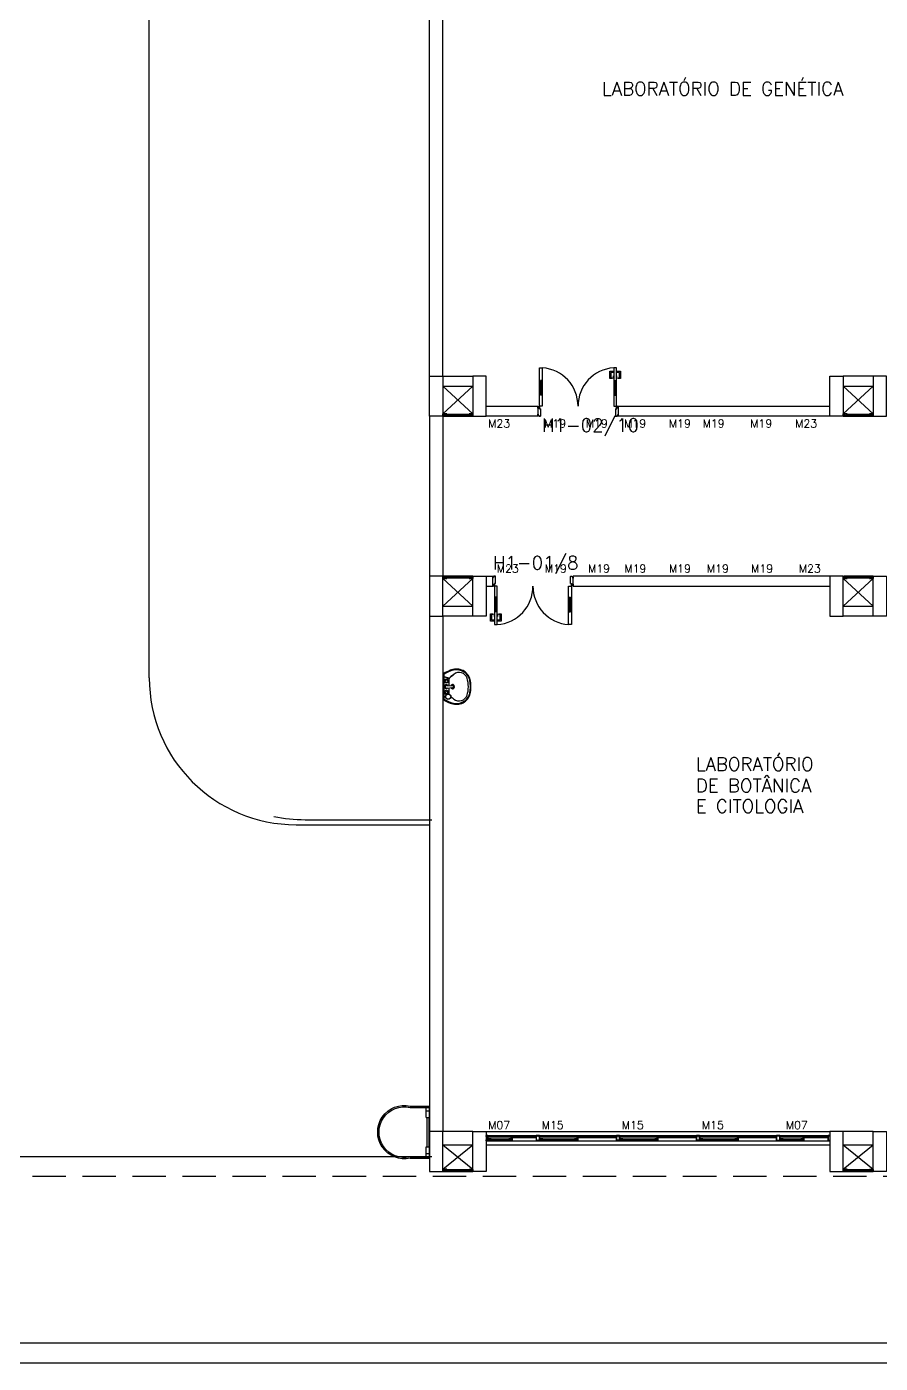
# Model space of a CAD drawing. Header units: millimetres. Extents: x 1887 to 2405, y 1100 to 1335.
# Drawn here: x 2205.12 to 2217.91, y 1218.52 to 1238.56 of the extents above; entities that cross this region are included whole.
import ezdxf

# ---------------------------------------------------------------- set-up
doc = ezdxf.new("R2010")
doc.units = ezdxf.units.MM
doc.linetypes.add('HIDDEN', pattern=[0.375, 0.25, -0.125])
for name, color, linetype in [('AR-ALV', 2, 'Continuous'), ('AR-CALÇADA', 1, 'Continuous'), ('AR-ESQ', 1, 'Continuous'), ('AR-ESTC', 3, 'Continuous'), ('ar-podotactil', 1, 'Continuous'), ('AR-PORTA', 1, 'Continuous'), ('AR-PROJ', 1, 'HIDDEN'), ('AR-SHAFT', 1, 'Continuous'), ('AR-TXTESQ1-CONG', 1, 'Continuous'), ('AR-WC', 7, 'Continuous'), ('DT-ESQ-BAGUETE-C', 2, 'Continuous'), ('DT-ESQ-BAGUETE-V', 1, 'Continuous'), ('DT-ESQ-CHAPA DOBRADA-V', 1, 'Continuous'), ('DT-ESQ-PERFIL CADEIRA-C', 2, 'Continuous'), ('DT-ESQ-PERFIL CADEIRA-V', 1, 'Continuous'), ('DT-ESQ-PERFIL U SIMPLES-C', 2, 'Continuous'), ('DT-ESQ-PERFIL U-C', 2, 'Continuous'), ('DT-ESQ-PERFIL U-V', 1, 'Continuous'), ('DT-ESQ-VENEZIANA-C', 2, 'Continuous'), ('DT-ESQ-VENEZIANA-V', 2, 'Continuous'), ('DT-ESQ-VIDRO-C', 2, 'Continuous'), ('ENDEREÇO', 2, 'Continuous'), ('EQUIPAMENTO', 2, 'Continuous'), ('fred', 1, 'Continuous'), ('maçaneta', 1, 'Continuous'), ('mov', 1, 'Continuous'), ('PM-PERFIL U-C', 2, 'Continuous'), ('PM-VIDRO', 1, 'Continuous'), ('pm1', 2, 'Continuous'), ('pm2', 2, 'Continuous'), ('TEXTO', 2, 'Continuous'), ('WC1', 1, 'Continuous'), ('WC2', 1, 'Continuous'), ('WC3', 1, 'Continuous')]:
    doc.layers.add(name, color=color, linetype=linetype)
doc.styles.add('S12', font='simplex.shx', dxfattribs={"width": 1.1, "height": 0.12})
doc.styles.add('UNB-100', font='simplex.shx', dxfattribs={"height": 0.2})
doc.styles.add('UNB1-100', font='simplex.shx', dxfattribs={"height": 0.2})

# ---------------------------------------------------------------- blocks, each defined once
blk = doc.blocks.new('LVTR-01P')
at = {"layer": 'WC1'}
for centre, radius, start, end in [((0.242, -0.286), 0.518, 146.4501, 164.8885), ((-0.242, -0.286), 0.518, 15.1115, 33.5499), ((-0.054, -0.206), 0.21, 164.8885, 261.8746), ((0.054, -0.206), 0.21, 278.1254, 15.1115), ((0, 0.175), 0.595, 261.8746, 270), ((0, 0.175), 0.595, 270, 278.1254)]:
    blk.add_arc(centre, radius, start, end, dxfattribs=at)
at = {"layer": 'WC2'}
for p, q in [((0.189, 0), (-0.189, 0)), ((-0.187, -0.02), (0.187, -0.02)), ((-0.112, -0.092), (-0.017, -0.092)), ((-0.02, -0.056), (-0.012, -0.151)), ((0.02, -0.056), (0.012, -0.151)), ((0.016, -0.092), (0.116, -0.092))]:
    blk.add_line(p, q, dxfattribs=at)
for centre, radius in [((-0.15, -0.08), 0.04), ((-0.084, -0.053), 0.02), ((0.084, -0.053), 0.02)]:
    blk.add_circle(centre, radius, dxfattribs=at)
for centre, radius, start, end in [((-0.091, -0.245), 0.123, 139.4403, 252.413), ((4.92, -4.534), 6.719, 138.9341, 139.4403), ((0, -0.053), 0.02, 350.3752, 189.6248), ((0, -0.15), 0.0118, 184.8124, 355.1876), ((0.116, -0.105), 0.0126, 41.3277, 90), ((-4.92, -4.534), 6.719, 40.5597, 41.3277), ((0.091, -0.245), 0.123, 287.587, 40.5597), ((0, 0.042), 0.424, 252.413, 270), ((0, 0.042), 0.424, 270, 287.587)]:
    blk.add_arc(centre, radius, start, end, dxfattribs=at)
at = {"layer": 'WC3'}
for p, q in [((-0.152, -0.02), (-0.152, -0.04)), ((-0.148, -0.02), (-0.148, -0.04)), ((-0.148, -0.028), (-0.141, -0.041)), ((-0.148, -0.033), (-0.146, -0.04)), ((0.152, -0.02), (0.116, -0.092)), ((0.153, -0.02), (0.126, -0.097))]:
    blk.add_line(p, q, dxfattribs=at)
for centre, radius in [((-0.15, -0.08), 0.037), ((-0.084, -0.053), 0.03), ((0.084, -0.053), 0.03)]:
    blk.add_circle(centre, radius, dxfattribs=at)
for centre, radius, start, end in [((-0.053, -0.208), 0.2, 165.2817, 262.1149), ((0.242, -0.286), 0.505, 148.2072, 165.2817), ((5.281, -4.072), 6.719, 143.9696, 144.4403), ((0, -0.145), 0.0315, 117.9488, 62.7672), ((0, -0.053), 0.03, 308.8043, 231.1957), ((0, -0.145), 0.021, 130.9255, 50.2909), ((0.053, -0.208), 0.2, 277.8851, 14.7183), ((0.132, -0.115), 0.0137, 36.1653, 98.2711), ((-5.281, -4.072), 6.719, 35.5597, 36.1653), ((-0.242, -0.286), 0.505, 14.7183, 31.7928), ((0, 0.175), 0.587, 262.1149, 270), ((0, 0.175), 0.587, 270, 277.8851)]:
    blk.add_arc(centre, radius, start, end, dxfattribs=at)
blk = doc.blocks.new('EF40-P')
at = {"layer": 'DT-ESQ-BAGUETE-C', "color": 2, "ltscale": 0.1}
for points in [[(0.073, -0.125), (0.06, -0.125), (0.06, -0.124), (0.073, -0.124, 0.414214), (0.073, -0.123), (0.073, -0.112, 0.414214), (0.073, -0.112), (0.06, -0.112), (0.06, -0.11), (0.073, -0.11, -0.414214), (0.075, -0.112), (0.075, -0.124, -0.414214)], [(0.339, -0.125), (0.352, -0.125), (0.352, -0.124), (0.34, -0.124, -0.414214), (0.339, -0.123), (0.339, -0.112, -0.414214), (0.34, -0.112), (0.352, -0.112), (0.352, -0.11), (0.339, -0.11, 0.414214), (0.337, -0.112), (0.337, -0.124, 0.414214)], [(0.422, -0.08), (0.409, -0.08), (0.409, -0.079), (0.422, -0.079, 0.414214), (0.422, -0.078), (0.422, -0.067, 0.414214), (0.422, -0.067), (0.409, -0.067), (0.409, -0.065), (0.422, -0.065, -0.414214), (0.424, -0.067), (0.424, -0.079, -0.414214)], [(0.702, -0.08), (0.715, -0.08), (0.715, -0.079), (0.702, -0.079, -0.414214), (0.702, -0.078), (0.702, -0.067, -0.414214), (0.702, -0.067), (0.715, -0.067), (0.715, -0.065), (0.702, -0.065, 0.414214), (0.7, -0.067), (0.7, -0.079, 0.414214)], [(0.848, -0.125), (0.835, -0.125), (0.835, -0.124), (0.848, -0.124, 0.414214), (0.848, -0.123), (0.848, -0.112, 0.414214), (0.848, -0.112), (0.835, -0.112), (0.835, -0.11), (0.848, -0.11, -0.414214), (0.85, -0.112), (0.85, -0.124, -0.414214)], [(1.326, -0.125), (1.34, -0.125), (1.34, -0.124), (1.327, -0.124, -0.414214), (1.326, -0.123), (1.326, -0.112, -0.414214), (1.327, -0.112), (1.34, -0.112), (1.34, -0.11), (1.326, -0.11, 0.414214), (1.325, -0.112), (1.325, -0.124, 0.414214)], [(1.41, -0.08), (1.396, -0.08), (1.396, -0.079), (1.409, -0.079, 0.414214), (1.41, -0.078), (1.41, -0.067, 0.414214), (1.409, -0.067), (1.396, -0.067), (1.396, -0.065), (1.41, -0.065, -0.414214), (1.411, -0.067), (1.411, -0.079, -0.414214)], [(1.901, -0.08), (1.915, -0.08), (1.915, -0.079), (1.902, -0.079, -0.414214), (1.901, -0.078), (1.901, -0.067, -0.414214), (1.902, -0.067), (1.915, -0.067), (1.915, -0.065), (1.901, -0.065, 0.414214), (1.9, -0.067), (1.9, -0.079, 0.414214)], [(2.048, -0.125), (2.035, -0.125), (2.035, -0.124), (2.048, -0.124, 0.414214), (2.048, -0.123), (2.048, -0.112, 0.414214), (2.048, -0.112), (2.035, -0.112), (2.035, -0.11), (2.048, -0.11, -0.414214), (2.05, -0.112), (2.05, -0.124, -0.414214)], [(2.526, -0.125), (2.54, -0.125), (2.54, -0.124), (2.527, -0.124, -0.414214), (2.526, -0.123), (2.526, -0.112, -0.414214), (2.527, -0.112), (2.54, -0.112), (2.54, -0.11), (2.526, -0.11, 0.414214), (2.525, -0.112), (2.525, -0.124, 0.414214)], [(2.61, -0.08), (2.596, -0.08), (2.596, -0.079), (2.609, -0.079, 0.414214), (2.61, -0.078), (2.61, -0.067, 0.414214), (2.609, -0.067), (2.596, -0.067), (2.596, -0.065), (2.61, -0.065, -0.414214), (2.611, -0.067), (2.611, -0.079, -0.414214)], [(3.101, -0.08), (3.115, -0.08), (3.115, -0.079), (3.102, -0.079, -0.414214), (3.101, -0.078), (3.101, -0.067, -0.414214), (3.102, -0.067), (3.115, -0.067), (3.115, -0.065), (3.101, -0.065, 0.414214), (3.1, -0.067), (3.1, -0.079, 0.414214)], [(3.248, -0.125), (3.235, -0.125), (3.235, -0.124), (3.248, -0.124, 0.414214), (3.248, -0.123), (3.248, -0.112, 0.414214), (3.248, -0.112), (3.235, -0.112), (3.235, -0.11), (3.248, -0.11, -0.414214), (3.25, -0.112), (3.25, -0.124, -0.414214)], [(3.726, -0.125), (3.74, -0.125), (3.74, -0.124), (3.727, -0.124, -0.414214), (3.726, -0.123), (3.726, -0.112, -0.414214), (3.727, -0.112), (3.74, -0.112), (3.74, -0.11), (3.726, -0.11, 0.414214), (3.725, -0.112), (3.725, -0.124, 0.414214)], [(3.81, -0.08), (3.796, -0.08), (3.796, -0.079), (3.809, -0.079, 0.414214), (3.81, -0.078), (3.81, -0.067, 0.414214), (3.809, -0.067), (3.796, -0.067), (3.796, -0.065), (3.81, -0.065, -0.414214), (3.811, -0.067), (3.811, -0.079, -0.414214)], [(4.301, -0.08), (4.315, -0.08), (4.315, -0.079), (4.302, -0.079, -0.414214), (4.301, -0.078), (4.301, -0.067, -0.414214), (4.302, -0.067), (4.315, -0.067), (4.315, -0.065), (4.301, -0.065, 0.414214), (4.3, -0.067), (4.3, -0.079, 0.414214)], [(4.448, -0.125), (4.435, -0.125), (4.435, -0.124), (4.448, -0.124, 0.414214), (4.448, -0.123), (4.448, -0.112, 0.414214), (4.448, -0.112), (4.435, -0.112), (4.435, -0.11), (4.448, -0.11, -0.414214), (4.45, -0.112), (4.45, -0.124, -0.414214)], [(4.714, -0.125), (4.727, -0.125), (4.727, -0.124), (4.714, -0.124, -0.414214), (4.714, -0.123), (4.714, -0.112, -0.414214), (4.714, -0.112), (4.727, -0.112), (4.727, -0.11), (4.714, -0.11, 0.414214), (4.712, -0.112), (4.712, -0.124, 0.414214)], [(4.797, -0.08), (4.784, -0.08), (4.784, -0.079), (4.797, -0.079, 0.414214), (4.797, -0.078), (4.797, -0.067, 0.414214), (4.797, -0.067), (4.784, -0.067), (4.784, -0.065), (4.797, -0.065, -0.414214), (4.799, -0.067), (4.799, -0.079, -0.414214)], [(5.076, -0.08), (5.09, -0.08), (5.09, -0.079), (5.077, -0.079, -0.414214), (5.076, -0.078), (5.076, -0.067, -0.414214), (5.077, -0.067), (5.09, -0.067), (5.09, -0.065), (5.076, -0.065, 0.414214), (5.075, -0.067), (5.075, -0.079, 0.414214)]]:
    blk.add_lwpolyline(points, format="xyb", close=True, dxfattribs=at)
at = {"layer": 'DT-ESQ-BAGUETE-V', "color": 1, "ltscale": 0.1}
for p, q in [((0.073, -0.11), (0.339, -0.11)), ((0.848, -0.11), (1.326, -0.11)), ((2.048, -0.11), (2.526, -0.11)), ((3.248, -0.11), (3.726, -0.11)), ((4.448, -0.11), (4.714, -0.11))]:
    blk.add_line(p, q, dxfattribs=at)
at = {"layer": 'DT-ESQ-BAGUETE-V', "ltscale": 0.1}
for p, q in [((0.422, -0.065), (0.702, -0.065)), ((1.41, -0.065), (1.901, -0.065)), ((2.61, -0.065), (3.101, -0.065)), ((3.81, -0.065), (4.301, -0.065)), ((4.797, -0.065), (5.076, -0.065))]:
    blk.add_line(p, q, dxfattribs=at)
at = {"layer": 'DT-ESQ-CHAPA DOBRADA-V', "ltscale": 0.1}
for p, q in [((0.025, -0.077), (0.374, -0.077)), ((0.025, -0.08), (0.374, -0.08)), ((0.8, -0.077), (1.361, -0.077)), ((0.8, -0.08), (1.361, -0.08)), ((4.4, -0.077), (4.749, -0.077)), ((4.4, -0.08), (4.749, -0.08))]:
    blk.add_line(p, q, dxfattribs=at)
at = {"layer": 'DT-ESQ-CHAPA DOBRADA-V', "color": 1, "ltscale": 0.1}
for p, q in [((2, -0.077), (2.561, -0.077)), ((2, -0.08), (2.561, -0.08)), ((3.2, -0.077), (3.761, -0.077)), ((3.2, -0.08), (3.761, -0.08))]:
    blk.add_line(p, q, dxfattribs=at)
at = {"layer": 'DT-ESQ-PERFIL CADEIRA-C', "color": 2, "ltscale": 0.1}
for p, q in [((0.025, -0.134), (0.073, -0.134)), ((0.385, -0.134), (0.339, -0.134)), ((0.376, -0.088), (0.422, -0.088)), ((0.75, -0.088), (0.702, -0.088)), ((0.8, -0.134), (0.848, -0.134)), ((1.373, -0.134), (1.326, -0.134)), ((1.363, -0.088), (1.41, -0.088)), ((1.95, -0.088), (1.901, -0.088)), ((2, -0.134), (2.048, -0.134)), ((2.573, -0.134), (2.526, -0.134)), ((2.563, -0.088), (2.61, -0.088)), ((3.15, -0.088), (3.101, -0.088)), ((3.2, -0.134), (3.248, -0.134)), ((3.773, -0.134), (3.726, -0.134)), ((3.763, -0.088), (3.81, -0.088)), ((4.35, -0.088), (4.301, -0.088)), ((4.76, -0.134), (4.714, -0.134)), ((4.751, -0.088), (4.797, -0.088)), ((5.125, -0.088), (5.076, -0.088))]:
    blk.add_line(p, q, dxfattribs=at)
at = {"layer": 'DT-ESQ-PERFIL CADEIRA-C', "ltscale": 0.1}
blk.add_line((4.4, -0.134), (4.448, -0.134), dxfattribs=at)
at = {"layer": 'DT-ESQ-PERFIL CADEIRA-C', "color": 2, "ltscale": 0.1}
for points in [[(0.073, -0.135), (0.025, -0.135), (0.025, -0.134), (0.06, -0.134, -0.198912), (0.059, -0.133, -0.198913), (0.058, -0.132), (0.058, -0.112, 0.414214), (0.058, -0.112), (0.025, -0.112), (0.025, -0.11), (0.058, -0.11, -0.414214), (0.06, -0.112), (0.06, -0.124), (0.06, -0.125), (0.06, -0.132), (0.073, -0.132, -1)], [(0.339, -0.132, 1), (0.339, -0.135), (0.385, -0.135, 0.414214), (0.387, -0.133), (0.387, -0.112, 0.414214), (0.385, -0.11), (0.354, -0.11, 0.414214), (0.352, -0.112), (0.352, -0.132)], [(0.352, -0.134, 0.198913), (0.354, -0.133, 0.198913), (0.354, -0.132), (0.354, -0.112, -0.414214), (0.354, -0.112), (0.385, -0.112, -0.414214), (0.386, -0.112), (0.386, -0.133, -0.414214), (0.385, -0.134)], [(0.422, -0.087, -1), (0.422, -0.09), (0.376, -0.09, -0.414214), (0.374, -0.088), (0.374, -0.067, -0.414214), (0.376, -0.065), (0.407, -0.065, -0.414214), (0.409, -0.067), (0.409, -0.087)], [(0.409, -0.088, -0.198913), (0.408, -0.088, -0.198913), (0.407, -0.087), (0.407, -0.067, 0.414214), (0.407, -0.067), (0.376, -0.067, 0.414214), (0.375, -0.067), (0.375, -0.088, 0.414214), (0.376, -0.088)], [(0.702, -0.09), (0.75, -0.09), (0.75, -0.088), (0.715, -0.088, 0.198912), (0.716, -0.088, 0.198913), (0.716, -0.087), (0.716, -0.067, -0.414214), (0.717, -0.067), (0.75, -0.067), (0.75, -0.065), (0.716, -0.065, 0.414214), (0.715, -0.067), (0.715, -0.079), (0.715, -0.08), (0.715, -0.087), (0.702, -0.087, 1)], [(0.848, -0.135), (0.8, -0.135), (0.8, -0.134), (0.835, -0.134, -0.198912), (0.834, -0.133, -0.198913), (0.833, -0.132), (0.833, -0.112, 0.414214), (0.833, -0.112), (0.8, -0.112), (0.8, -0.11), (0.833, -0.11, -0.414214), (0.835, -0.112), (0.835, -0.124), (0.835, -0.125), (0.835, -0.132), (0.848, -0.132, -1)], [(1.326, -0.132, 1), (1.326, -0.135), (1.373, -0.135, 0.414214), (1.375, -0.133), (1.375, -0.112, 0.414214), (1.373, -0.11), (1.341, -0.11, 0.414214), (1.34, -0.112), (1.34, -0.132)], [(1.34, -0.134, 0.198913), (1.341, -0.133, 0.198913), (1.341, -0.132), (1.341, -0.112, -0.414214), (1.342, -0.112), (1.373, -0.112, -0.414214), (1.373, -0.112), (1.373, -0.133, -0.414214), (1.373, -0.134)], [(1.41, -0.087, -1), (1.41, -0.09), (1.363, -0.09, -0.414214), (1.361, -0.088), (1.361, -0.067, -0.414214), (1.363, -0.065), (1.395, -0.065, -0.414214), (1.396, -0.067), (1.396, -0.087)], [(1.396, -0.088, -0.198913), (1.395, -0.088, -0.198913), (1.395, -0.087), (1.395, -0.067, 0.414214), (1.394, -0.067), (1.363, -0.067, 0.414214), (1.363, -0.067), (1.363, -0.088, 0.414214), (1.363, -0.088)], [(1.901, -0.09), (1.95, -0.09), (1.95, -0.088), (1.915, -0.088, 0.198912), (1.916, -0.088, 0.198913), (1.916, -0.087), (1.916, -0.067, -0.414214), (1.917, -0.067), (1.95, -0.067), (1.95, -0.065), (1.916, -0.065, 0.414214), (1.915, -0.067), (1.915, -0.079), (1.915, -0.08), (1.915, -0.087), (1.901, -0.087, 1)], [(2.048, -0.135), (2, -0.135), (2, -0.134), (2.035, -0.134, -0.198912), (2.034, -0.133, -0.198913), (2.033, -0.132), (2.033, -0.112, 0.414214), (2.033, -0.112), (2, -0.112), (2, -0.11), (2.033, -0.11, -0.414214), (2.035, -0.112), (2.035, -0.124), (2.035, -0.125), (2.035, -0.132), (2.048, -0.132, -1)], [(2.526, -0.132, 1), (2.526, -0.135), (2.573, -0.135, 0.414214), (2.575, -0.133), (2.575, -0.112, 0.414214), (2.573, -0.11), (2.541, -0.11, 0.414214), (2.54, -0.112), (2.54, -0.132)], [(2.54, -0.134, 0.198913), (2.541, -0.133, 0.198913), (2.541, -0.132), (2.541, -0.112, -0.414214), (2.542, -0.112), (2.573, -0.112, -0.414214), (2.573, -0.112), (2.573, -0.133, -0.414214), (2.573, -0.134)], [(2.61, -0.087, -1), (2.61, -0.09), (2.563, -0.09, -0.414214), (2.561, -0.088), (2.561, -0.067, -0.414214), (2.563, -0.065), (2.595, -0.065, -0.414214), (2.596, -0.067), (2.596, -0.087)], [(2.596, -0.088, -0.198913), (2.595, -0.088, -0.198913), (2.595, -0.087), (2.595, -0.067, 0.414214), (2.594, -0.067), (2.563, -0.067, 0.414214), (2.563, -0.067), (2.563, -0.088, 0.414214), (2.563, -0.088)], [(3.101, -0.09), (3.15, -0.09), (3.15, -0.088), (3.115, -0.088, 0.198912), (3.116, -0.088, 0.198913), (3.116, -0.087), (3.116, -0.067, -0.414214), (3.117, -0.067), (3.15, -0.067), (3.15, -0.065), (3.116, -0.065, 0.414214), (3.115, -0.067), (3.115, -0.079), (3.115, -0.08), (3.115, -0.087), (3.101, -0.087, 1)], [(3.248, -0.135), (3.2, -0.135), (3.2, -0.134), (3.235, -0.134, -0.198912), (3.234, -0.133, -0.198913), (3.233, -0.132), (3.233, -0.112, 0.414214), (3.233, -0.112), (3.2, -0.112), (3.2, -0.11), (3.233, -0.11, -0.414214), (3.235, -0.112), (3.235, -0.124), (3.235, -0.125), (3.235, -0.132), (3.248, -0.132, -1)], [(3.726, -0.132, 1), (3.726, -0.135), (3.773, -0.135, 0.414214), (3.775, -0.133), (3.775, -0.112, 0.414214), (3.773, -0.11), (3.741, -0.11, 0.414214), (3.74, -0.112), (3.74, -0.132)], [(3.74, -0.134, 0.198913), (3.741, -0.133, 0.198913), (3.741, -0.132), (3.741, -0.112, -0.414214), (3.742, -0.112), (3.773, -0.112, -0.414214), (3.773, -0.112), (3.773, -0.133, -0.414214), (3.773, -0.134)], [(3.81, -0.087, -1), (3.81, -0.09), (3.763, -0.09, -0.414214), (3.761, -0.088), (3.761, -0.067, -0.414214), (3.763, -0.065), (3.795, -0.065, -0.414214), (3.796, -0.067), (3.796, -0.087)], [(3.796, -0.088, -0.198913), (3.795, -0.088, -0.198913), (3.795, -0.087), (3.795, -0.067, 0.414214), (3.794, -0.067), (3.763, -0.067, 0.414214), (3.763, -0.067), (3.763, -0.088, 0.414214), (3.763, -0.088)], [(4.301, -0.09), (4.35, -0.09), (4.35, -0.088), (4.315, -0.088, 0.198912), (4.316, -0.088, 0.198913), (4.316, -0.087), (4.316, -0.067, -0.414214), (4.317, -0.067), (4.35, -0.067), (4.35, -0.065), (4.316, -0.065, 0.414214), (4.315, -0.067), (4.315, -0.079), (4.315, -0.08), (4.315, -0.087), (4.301, -0.087, 1)], [(4.448, -0.135), (4.4, -0.135), (4.4, -0.134), (4.435, -0.134, -0.198912), (4.434, -0.133, -0.198913), (4.433, -0.132), (4.433, -0.112, 0.414214), (4.433, -0.112), (4.4, -0.112), (4.4, -0.11), (4.433, -0.11, -0.414214), (4.435, -0.112), (4.435, -0.124), (4.435, -0.125), (4.435, -0.132), (4.448, -0.132, -1)], [(4.714, -0.132, 1), (4.714, -0.135), (4.76, -0.135, 0.414214), (4.762, -0.133), (4.762, -0.112, 0.414214), (4.76, -0.11), (4.729, -0.11, 0.414214), (4.727, -0.112), (4.727, -0.132)], [(4.727, -0.134, 0.198913), (4.729, -0.133, 0.198913), (4.729, -0.132), (4.729, -0.112, -0.414214), (4.729, -0.112), (4.76, -0.112, -0.414214), (4.761, -0.112), (4.761, -0.133, -0.414214), (4.76, -0.134)], [(4.797, -0.087, -1), (4.797, -0.09), (4.751, -0.09, -0.414214), (4.749, -0.088), (4.749, -0.067, -0.414214), (4.751, -0.065), (4.782, -0.065, -0.414214), (4.784, -0.067), (4.784, -0.087)], [(4.784, -0.088, -0.198913), (4.783, -0.088, -0.198913), (4.782, -0.087), (4.782, -0.067, 0.414214), (4.782, -0.067), (4.751, -0.067, 0.414214), (4.75, -0.067), (4.75, -0.088, 0.414214), (4.751, -0.088)], [(5.076, -0.09), (5.125, -0.09), (5.125, -0.088), (5.09, -0.088, 0.198912), (5.091, -0.088, 0.198913), (5.091, -0.087), (5.091, -0.067, -0.414214), (5.092, -0.067), (5.125, -0.067), (5.125, -0.065), (5.091, -0.065, 0.414214), (5.09, -0.067), (5.09, -0.079), (5.09, -0.08), (5.09, -0.087), (5.076, -0.087, 1)]]:
    blk.add_lwpolyline(points, format="xyb", close=True, dxfattribs=at)
at = {"layer": 'DT-ESQ-PERFIL CADEIRA-V', "color": 1, "ltscale": 0.1}
for p, q in [((0.073, -0.135), (0.339, -0.135)), ((0.848, -0.135), (1.326, -0.135)), ((2.048, -0.135), (2.526, -0.135)), ((2.595, -0.09), (3.101, -0.09)), ((3.795, -0.09), (4.301, -0.09)), ((4.448, -0.135), (4.714, -0.135)), ((4.782, -0.09), (5.076, -0.09))]:
    blk.add_line(p, q, dxfattribs=at)
at = {"layer": 'DT-ESQ-PERFIL CADEIRA-V', "ltscale": 0.1}
for p, q in [((0.407, -0.09), (0.702, -0.09)), ((1.395, -0.09), (1.901, -0.09))]:
    blk.add_line(p, q, dxfattribs=at)
at = {"layer": 'DT-ESQ-PERFIL CADEIRA-V', "color": 2, "ltscale": 0.1}
blk.add_line((3.248, -0.135), (3.726, -0.135), dxfattribs=at)
at = {"layer": 'DT-ESQ-PERFIL U SIMPLES-C', "color": 2, "ltscale": 0.1}
for points in [[(0.376, -0.102), (0.384, -0.102), (0.384, -0.1), (0.376, -0.1, -0.414214), (0.375, -0.1), (0.375, -0.092, -0.414214), (0.376, -0.091), (0.384, -0.091), (0.384, -0.09), (0.376, -0.09, 0.414214), (0.374, -0.092), (0.374, -0.1, 0.414214)], [(0.385, -0.098), (0.378, -0.098), (0.378, -0.1), (0.385, -0.1, -0.414214), (0.386, -0.1), (0.386, -0.108, -0.414214), (0.385, -0.109), (0.378, -0.109), (0.378, -0.11), (0.385, -0.11, 0.414214), (0.387, -0.108), (0.387, -0.1, 0.414214)], [(1.363, -0.102), (1.371, -0.102), (1.371, -0.1), (1.363, -0.1, -0.414214), (1.363, -0.1), (1.363, -0.092, -0.414214), (1.363, -0.091), (1.371, -0.091), (1.371, -0.09), (1.363, -0.09, 0.414214), (1.361, -0.092), (1.361, -0.1, 0.414214)], [(1.373, -0.098), (1.365, -0.098), (1.365, -0.1), (1.373, -0.1, -0.414214), (1.373, -0.1), (1.373, -0.108, -0.414214), (1.373, -0.109), (1.365, -0.109), (1.365, -0.11), (1.373, -0.11, 0.414214), (1.375, -0.108), (1.375, -0.1, 0.414214)], [(2.563, -0.102), (2.571, -0.102), (2.571, -0.1), (2.563, -0.1, -0.414214), (2.563, -0.1), (2.563, -0.092, -0.414214), (2.563, -0.091), (2.571, -0.091), (2.571, -0.09), (2.563, -0.09, 0.414214), (2.561, -0.092), (2.561, -0.1, 0.414214)], [(2.573, -0.098), (2.565, -0.098), (2.565, -0.1), (2.573, -0.1, -0.414214), (2.573, -0.1), (2.573, -0.108, -0.414214), (2.573, -0.109), (2.565, -0.109), (2.565, -0.11), (2.573, -0.11, 0.414214), (2.575, -0.108), (2.575, -0.1, 0.414214)], [(3.763, -0.102), (3.771, -0.102), (3.771, -0.1), (3.763, -0.1, -0.414214), (3.763, -0.1), (3.763, -0.092, -0.414214), (3.763, -0.091), (3.771, -0.091), (3.771, -0.09), (3.763, -0.09, 0.414214), (3.761, -0.092), (3.761, -0.1, 0.414214)], [(3.773, -0.098), (3.765, -0.098), (3.765, -0.1), (3.773, -0.1, -0.414214), (3.773, -0.1), (3.773, -0.108, -0.414214), (3.773, -0.109), (3.765, -0.109), (3.765, -0.11), (3.773, -0.11, 0.414214), (3.775, -0.108), (3.775, -0.1, 0.414214)], [(4.751, -0.102), (4.759, -0.102), (4.759, -0.1), (4.751, -0.1, -0.414214), (4.75, -0.1), (4.75, -0.092, -0.414214), (4.751, -0.091), (4.759, -0.091), (4.759, -0.09), (4.751, -0.09, 0.414214), (4.749, -0.092), (4.749, -0.1, 0.414214)], [(4.76, -0.098), (4.752, -0.098), (4.752, -0.1), (4.76, -0.1, -0.414214), (4.761, -0.1), (4.761, -0.108, -0.414214), (4.76, -0.109), (4.752, -0.109), (4.752, -0.11), (4.76, -0.11, 0.414214), (4.762, -0.108), (4.762, -0.1, 0.414214)]]:
    blk.add_lwpolyline(points, format="xyb", close=True, dxfattribs=at)
at = {"layer": 'DT-ESQ-PERFIL U-C', "color": 2, "ltscale": 0.1}
for points in [[(0, -0.062, -0.414214), (0.001, -0.06), (0.023, -0.06, -0.414214), (0.025, -0.062), (0.025, -0.139, -0.414214), (0.023, -0.14), (0.001, -0.14, -0.414214), (0, -0.139), (0, -0.125), (0.001, -0.125), (0.001, -0.138, 0.414214), (0.002, -0.139), (0.023, -0.139, 0.414214), (0.023, -0.138), (0.023, -0.062, 0.414214), (0.023, -0.062), (0.002, -0.062, 0.414214), (0.001, -0.062), (0.001, -0.075), (0, -0.075)], [(0.775, -0.062, 0.414214), (0.773, -0.06), (0.751, -0.06, 0.414214), (0.75, -0.062), (0.75, -0.139, 0.414214), (0.751, -0.14), (0.773, -0.14, 0.414214), (0.775, -0.139), (0.775, -0.125), (0.773, -0.125), (0.773, -0.138, -0.414214), (0.773, -0.139), (0.752, -0.139, -0.414214), (0.751, -0.138), (0.751, -0.062, -0.414214), (0.752, -0.062), (0.773, -0.062, -0.414214), (0.773, -0.062), (0.773, -0.075), (0.775, -0.075)], [(0.775, -0.062, -0.414214), (0.776, -0.06), (0.798, -0.06, -0.414214), (0.8, -0.062), (0.8, -0.139, -0.414214), (0.798, -0.14), (0.776, -0.14, -0.414214), (0.775, -0.139), (0.775, -0.125), (0.776, -0.125), (0.776, -0.138, 0.414214), (0.777, -0.139), (0.798, -0.139, 0.414214), (0.798, -0.138), (0.798, -0.062, 0.414214), (0.798, -0.062), (0.777, -0.062, 0.414214), (0.776, -0.062), (0.776, -0.075), (0.775, -0.075)], [(1.975, -0.062, 0.414214), (1.973, -0.06), (1.951, -0.06, 0.414214), (1.95, -0.062), (1.95, -0.139, 0.414214), (1.951, -0.14), (1.973, -0.14, 0.414214), (1.975, -0.139), (1.975, -0.125), (1.973, -0.125), (1.973, -0.138, -0.414214), (1.973, -0.139), (1.952, -0.139, -0.414214), (1.951, -0.138), (1.951, -0.062, -0.414214), (1.952, -0.062), (1.973, -0.062, -0.414214), (1.973, -0.062), (1.973, -0.075), (1.975, -0.075)], [(1.975, -0.062, -0.414214), (1.976, -0.06), (1.998, -0.06, -0.414214), (2, -0.062), (2, -0.139, -0.414214), (1.998, -0.14), (1.976, -0.14, -0.414214), (1.975, -0.139), (1.975, -0.125), (1.976, -0.125), (1.976, -0.138, 0.414214), (1.977, -0.139), (1.998, -0.139, 0.414214), (1.998, -0.138), (1.998, -0.062, 0.414214), (1.998, -0.062), (1.977, -0.062, 0.414214), (1.976, -0.062), (1.976, -0.075), (1.975, -0.075)], [(3.175, -0.062, 0.414214), (3.173, -0.06), (3.151, -0.06, 0.414214), (3.15, -0.062), (3.15, -0.139, 0.414214), (3.151, -0.14), (3.173, -0.14, 0.414214), (3.175, -0.139), (3.175, -0.125), (3.173, -0.125), (3.173, -0.138, -0.414214), (3.173, -0.139), (3.152, -0.139, -0.414214), (3.151, -0.138), (3.151, -0.062, -0.414214), (3.152, -0.062), (3.173, -0.062, -0.414214), (3.173, -0.062), (3.173, -0.075), (3.175, -0.075)], [(3.175, -0.062, -0.414214), (3.176, -0.06), (3.198, -0.06, -0.414214), (3.2, -0.062), (3.2, -0.139, -0.414214), (3.198, -0.14), (3.176, -0.14, -0.414214), (3.175, -0.139), (3.175, -0.125), (3.176, -0.125), (3.176, -0.138, 0.414214), (3.177, -0.139), (3.198, -0.139, 0.414214), (3.198, -0.138), (3.198, -0.062, 0.414214), (3.198, -0.062), (3.177, -0.062, 0.414214), (3.176, -0.062), (3.176, -0.075), (3.175, -0.075)], [(4.375, -0.062, 0.414214), (4.373, -0.06), (4.351, -0.06, 0.414214), (4.35, -0.062), (4.35, -0.139, 0.414214), (4.351, -0.14), (4.373, -0.14, 0.414214), (4.375, -0.139), (4.375, -0.125), (4.373, -0.125), (4.373, -0.138, -0.414214), (4.373, -0.139), (4.352, -0.139, -0.414214), (4.351, -0.138), (4.351, -0.062, -0.414214), (4.352, -0.062), (4.373, -0.062, -0.414214), (4.373, -0.062), (4.373, -0.075), (4.375, -0.075)], [(4.375, -0.062, -0.414214), (4.376, -0.06), (4.398, -0.06, -0.414214), (4.4, -0.062), (4.4, -0.139, -0.414214), (4.398, -0.14), (4.376, -0.14, -0.414214), (4.375, -0.139), (4.375, -0.125), (4.376, -0.125), (4.376, -0.138, 0.414214), (4.377, -0.139), (4.398, -0.139, 0.414214), (4.398, -0.138), (4.398, -0.062, 0.414214), (4.398, -0.062), (4.377, -0.062, 0.414214), (4.376, -0.062), (4.376, -0.075), (4.375, -0.075)], [(5.15, -0.062, 0.414214), (5.148, -0.06), (5.126, -0.06, 0.414214), (5.125, -0.062), (5.125, -0.139, 0.414214), (5.126, -0.14), (5.148, -0.14, 0.414214), (5.15, -0.139), (5.15, -0.125), (5.148, -0.125), (5.148, -0.138, -0.414214), (5.148, -0.139), (5.127, -0.139, -0.414214), (5.126, -0.138), (5.126, -0.062, -0.414214), (5.127, -0.062), (5.148, -0.062, -0.414214), (5.148, -0.062), (5.148, -0.075), (5.15, -0.075)]]:
    blk.add_lwpolyline(points, format="xyb", close=True, dxfattribs=at)
at = {"layer": 'DT-ESQ-PERFIL U-V', "color": 1, "ltscale": 0.1}
for p, q in [((0.023, -0.06), (0.751, -0.06)), ((0.023, -0.14), (0.751, -0.14)), ((0.798, -0.06), (1.951, -0.06)), ((0.798, -0.14), (1.951, -0.14)), ((1.998, -0.06), (3.151, -0.06)), ((1.998, -0.14), (3.151, -0.14)), ((4.398, -0.06), (5.126, -0.06)), ((4.398, -0.14), (5.126, -0.14))]:
    blk.add_line(p, q, dxfattribs=at)
at = {"layer": 'DT-ESQ-PERFIL U-V', "ltscale": 0.1}
for p, q in [((3.198, -0.06), (4.351, -0.06)), ((3.198, -0.14), (4.351, -0.14))]:
    blk.add_line(p, q, dxfattribs=at)
at = {"layer": 'DT-ESQ-VIDRO-C', "ltscale": 0.1}
for points in [[(0.063, -0.13), (0.063, -0.127), (0.349, -0.127), (0.349, -0.13)], [(0.713, -0.085), (0.713, -0.082), (0.411, -0.082), (0.411, -0.085)], [(0.838, -0.13), (0.838, -0.127), (1.337, -0.127), (1.337, -0.13)], [(1.912, -0.085), (1.912, -0.082), (1.399, -0.082), (1.399, -0.085)], [(2.038, -0.13), (2.038, -0.127), (2.537, -0.127), (2.537, -0.13)], [(3.112, -0.085), (3.112, -0.082), (2.599, -0.082), (2.599, -0.085)], [(3.238, -0.13), (3.238, -0.127), (3.737, -0.127), (3.737, -0.13)], [(4.312, -0.085), (4.312, -0.082), (3.799, -0.082), (3.799, -0.085)], [(4.438, -0.13), (4.438, -0.127), (4.724, -0.127), (4.724, -0.13)], [(5.087, -0.085), (5.087, -0.082), (4.786, -0.082), (4.786, -0.085)]]:
    blk.add_lwpolyline(points, close=True, dxfattribs=at)
blk = doc.blocks.new('EF01-P')
at = {"layer": 'DT-ESQ-BAGUETE-C', "ltscale": 0.1}
for points in [[(0.002, 0.035), (0.015, 0.035), (0.015, 0.033), (0.002, 0.033), (0.002, 0.005), (0.015, 0.005), (0.015, 0.004), (0.002, 0.004, -0.414214), (0, 0.005), (0, 0.033, -0.414214)], [(0.448, 0.035), (0.435, 0.035), (0.435, 0.033), (0.448, 0.033), (0.448, 0.005), (0.435, 0.005), (0.435, 0.004), (0.448, 0.004, 0.414214), (0.45, 0.005), (0.45, 0.033, 0.414214)]]:
    blk.add_lwpolyline(points, format="xyb", close=True, dxfattribs=at)
at = {"layer": 'DT-ESQ-PERFIL CADEIRA-C', "color": 2, "ltscale": 0.1}
for points in [[(0.01, 0.002), (0.01, 0.003), (0.002, 0.003, 1), (0.002, 0), (0.015, 0, 0.414214), (0.016, 0.002), (0.016, 0.033), (0.043, 0.033)], [(0.407, 0.006), (0.432, 0.006), (0.432, 0.016), (0.433, 0.016), (0.433, 0.006, -0.414214), (0.432, 0.005), (0.407, 0.005), (0.394, 0.005, -1), (0.394, 0.008), (0.407, 0.008), (0.407, 0.02), (0.407, 0.032), (0.394, 0.032, -1), (0.394, 0.035), (0.407, 0.035), (0.433, 0.035, -0.414214), (0.435, 0.033), (0.435, 0.002), (0.448, 0.002)]]:
    blk.add_lwpolyline(points, format="xyb", dxfattribs=at)
at = {"layer": 'DT-ESQ-PERFIL CADEIRA-C', "ltscale": 0.1}
for points in [[(0.043, 0.006), (0.018, 0.006), (0.018, 0.016), (0.016, 0.016), (0.016, 0.006, 0.414214), (0.018, 0.005), (0.043, 0.005), (0.056, 0.005, 1), (0.056, 0.008), (0.043, 0.008), (0.043, 0.02), (0.043, 0.032), (0.056, 0.032, 1), (0.056, 0.035), (0.043, 0.035), (0.016, 0.035, 0.414214), (0.015, 0.033), (0.015, 0.002), (0.002, 0.002)], [(0.041, 0.02), (0.041, 0.032, -0.414214), (0.043, 0.033), (0.056, 0.033)], [(0.041, 0.02), (0.041, 0.008, 0.414214), (0.043, 0.006), (0.056, 0.006)], [(0.408, 0.02), (0.408, 0.032, 0.414214), (0.407, 0.033), (0.394, 0.033)], [(0.408, 0.02), (0.408, 0.008, -0.414214), (0.407, 0.006), (0.394, 0.006)], [(0.44, 0.002), (0.44, 0.003), (0.448, 0.003, -1), (0.448, 0), (0.435, 0, -0.414214), (0.433, 0.002), (0.433, 0.033), (0.407, 0.033)]]:
    blk.add_lwpolyline(points, format="xyb", dxfattribs=at)
at = {"layer": 'DT-ESQ-PERFIL CADEIRA-V', "ltscale": 0.1}
blk.add_line((0.015, 0), (0.435, 0), dxfattribs=at)
at = {"layer": 'DT-ESQ-VENEZIANA-C', "ltscale": 0.1}
for p, q in [((0.043, 0.011), (0.407, 0.011)), ((0.043, 0.009), (0.407, 0.009))]:
    blk.add_line(p, q, dxfattribs=at)
at = {"layer": 'DT-ESQ-VENEZIANA-V', "ltscale": 0.1}
blk.add_line((0.043, 0.031), (0.407, 0.031), dxfattribs=at)
blk = doc.blocks.new('EF01C-P')
at = {"layer": 'DT-ESQ-BAGUETE-C', "ltscale": 0.1}
for points in [[(0.002, 0.035), (0.015, 0.035), (0.015, 0.033), (0.002, 0.033), (0.002, 0.005), (0.015, 0.005), (0.015, 0.004), (0.002, 0.004, -0.414214), (0, 0.005), (0, 0.033, -0.414214)], [(0.448, 0.035), (0.435, 0.035), (0.435, 0.033), (0.448, 0.033), (0.448, 0.005), (0.435, 0.005), (0.435, 0.004), (0.448, 0.004, 0.414214), (0.45, 0.005), (0.45, 0.033, 0.414214)]]:
    blk.add_lwpolyline(points, format="xyb", close=True, dxfattribs=at)
at = {"layer": 'DT-ESQ-PERFIL CADEIRA-C', "ltscale": 0.1}
for points in [[(0.01, 0.002), (0.01, 0.003), (0.002, 0.003, 1), (0.002, 0), (0.015, 0, 0.414214), (0.016, 0.002), (0.016, 0.033), (0.043, 0.033)], [(0.043, 0.006), (0.018, 0.006), (0.018, 0.016), (0.016, 0.016), (0.016, 0.006, 0.414214), (0.018, 0.005), (0.043, 0.005), (0.056, 0.005, 1), (0.056, 0.008), (0.043, 0.008), (0.043, 0.02), (0.043, 0.032), (0.056, 0.032, 1), (0.056, 0.035), (0.043, 0.035), (0.016, 0.035, 0.414214), (0.015, 0.033), (0.015, 0.002), (0.002, 0.002)], [(0.041, 0.02), (0.041, 0.032, -0.414214), (0.043, 0.033), (0.056, 0.033)], [(0.041, 0.02), (0.041, 0.008, 0.414214), (0.043, 0.006), (0.056, 0.006)], [(0.407, 0.006), (0.432, 0.006), (0.432, 0.016), (0.433, 0.016), (0.433, 0.006, -0.414214), (0.432, 0.005), (0.407, 0.005), (0.394, 0.005, -1), (0.394, 0.008), (0.407, 0.008), (0.407, 0.02), (0.407, 0.032), (0.394, 0.032, -1), (0.394, 0.035), (0.407, 0.035), (0.433, 0.035, -0.414214), (0.435, 0.033), (0.435, 0.002), (0.448, 0.002)], [(0.408, 0.02), (0.408, 0.032, 0.414214), (0.407, 0.033), (0.394, 0.033)], [(0.408, 0.02), (0.408, 0.008, -0.414214), (0.407, 0.006), (0.394, 0.006)], [(0.44, 0.002), (0.44, 0.003), (0.448, 0.003, -1), (0.448, 0), (0.435, 0, -0.414214), (0.433, 0.002), (0.433, 0.033), (0.407, 0.033)]]:
    blk.add_lwpolyline(points, format="xyb", dxfattribs=at)
at = {"layer": 'DT-ESQ-PERFIL CADEIRA-V', "ltscale": 0.1}
blk.add_line((0.015, 0), (0.435, 0), dxfattribs=at)
at = {"layer": 'DT-ESQ-VENEZIANA-C', "ltscale": 0.1}
for p, q in [((0.043, 0.011), (0.407, 0.011)), ((0.043, 0.009), (0.407, 0.009))]:
    blk.add_line(p, q, dxfattribs=at)
at = {"layer": 'DT-ESQ-VENEZIANA-V', "ltscale": 0.1}
blk.add_line((0.043, 0.031), (0.407, 0.031), dxfattribs=at)
blk = doc.blocks.new('marco-d')
at = {"layer": 'PM-PERFIL U-C'}
for p, q in [((-0.013, 0), (-0.001, 0)), ((-0.025, -0.03), (-0.025, -0.011)), ((-0.023, -0.03), (-0.025, -0.03)), ((-0.025, -0.138), (-0.025, -0.12)), ((-0.025, -0.12), (-0.023, -0.12)), ((-0.023, -0.01), (-0.015, -0.01)), ((-0.014, -0.012), (-0.023, -0.012)), ((-0.023, -0.012), (-0.023, -0.03)), ((-0.023, -0.12), (-0.023, -0.138)), ((-0.023, -0.138), (-0.014, -0.138)), ((-0.015, -0.14), (-0.023, -0.14)), ((-0.015, -0.01), (-0.015, -0.001)), ((-0.015, -0.148), (-0.015, -0.14)), ((-0.002, -0.002), (-0.013, -0.002)), ((-0.013, -0.002), (-0.013, -0.01)), ((-0.013, -0.139), (-0.013, -0.148)), ((-0.013, -0.148), (0.013, -0.148)), ((0.013, -0.15), (-0.013, -0.15)), ((-0.002, -0.041), (-0.002, -0.002)), ((0.013, -0.043), (-0.001, -0.043)), ((0, -0.001), (0, -0.041)), ((0.013, -0.041), (0, -0.041)), ((0.013, -0.043), (0.013, -0.148)), ((0.015, -0.042), (0.015, -0.148))]:
    blk.add_line(p, q, dxfattribs=at)
for centre, start, end in [((-0.013, -0.001), 90, 180), ((-0.001, -0.001), 360, 90), ((-0.023, -0.011), 90, 180), ((-0.023, -0.138), 180, 270), ((-0.013, -0.148), 180, 270), ((-0.014, -0.01), 270, 0), ((-0.014, -0.139), 0, 90), ((-0.001, -0.041), 180, 270), ((0.013, -0.042), 0, 90), ((0.013, -0.148), 269.9386, 0)]:
    blk.add_arc(centre, 0.0015, start, end, dxfattribs=at)
blk = doc.blocks.new('marco-e')
at = {"layer": 'PM-PERFIL U-C'}
for p, q in [((-0.015, -0.043), (-0.015, -0.149)), ((-0.013, -0.041), (0, -0.041)), ((-0.013, -0.043), (0.001, -0.043)), ((-0.013, -0.043), (-0.013, -0.148)), ((0.013, -0.148), (-0.013, -0.148)), ((-0.013, -0.15), (0.014, -0.15)), ((0, -0.002), (0, -0.041)), ((0.014, 0), (0.002, 0)), ((0.002, -0.042), (0.002, -0.002)), ((0.002, -0.002), (0.013, -0.002)), ((0.013, -0.002), (0.013, -0.011)), ((0.013, -0.14), (0.013, -0.148)), ((0.015, -0.01), (0.015, -0.002)), ((0.024, -0.01), (0.015, -0.01)), ((0.015, -0.012), (0.023, -0.012)), ((0.023, -0.138), (0.015, -0.138)), ((0.015, -0.14), (0.024, -0.14)), ((0.015, -0.149), (0.015, -0.14)), ((0.023, -0.012), (0.023, -0.03)), ((0.023, -0.03), (0.025, -0.03)), ((0.025, -0.12), (0.023, -0.12)), ((0.023, -0.12), (0.023, -0.138)), ((0.025, -0.03), (0.025, -0.012)), ((0.025, -0.139), (0.025, -0.12))]:
    blk.add_line(p, q, dxfattribs=at)
for centre, start, end in [((-0.013, -0.043), 90, 180), ((-0.013, -0.149), 180, 270.0614), ((0.002, -0.002), 90, 180), ((0.001, -0.042), 270, 0), ((0.015, -0.011), 180, 270), ((0.015, -0.14), 90, 180), ((0.014, -0.002), 0, 90), ((0.014, -0.149), 270, 0), ((0.024, -0.012), 0, 90), ((0.024, -0.139), 270, 0)]:
    blk.add_arc(centre, 0.0015, start, end, dxfattribs=at)
blk = doc.blocks.new('PM6V')
at = {"layer": 'maçaneta'}
for points in [[(1.075, 0.675), (1.13, 0.675), (1.13, 0.655), (1.091, 0.655, 0.414214), (1.09, 0.654), (1.09, 0.575), (1.11, 0.575), (1.11, 0.565), (1.075, 0.565)], [(1.18, 0.675), (1.235, 0.675), (1.235, 0.565), (1.2, 0.565), (1.2, 0.575), (1.22, 0.575), (1.22, 0.654, 0.414214), (1.218, 0.655), (1.18, 0.655)]]:
    blk.add_lwpolyline(points, format="xyb", close=True, dxfattribs=at)
for points in [[(1.13, 0.565), (1.13, 0.605), (1.135, 0.605), (1.135, 0.565)], [(1.18, 0.565), (1.18, 0.605), (1.175, 0.605), (1.175, 0.565)]]:
    blk.add_lwpolyline(points, close=True, dxfattribs=at)
at = {"layer": 'mov'}
for centre, start, end in [((0.025, 0.151), 359.8606, 86.0112), ((1.175, 0.151), 93.9888, 180.1394)]:
    blk.add_arc(centre, 0.575, start, end, dxfattribs=at)
at = {"layer": 'PM-VIDRO'}
for p, q in [((0.04, 0.325), (0.04, 0.525)), ((0.05, 0.525), (0.05, 0.325)), ((1.15, 0.525), (1.15, 0.325)), ((1.16, 0.325), (1.16, 0.525))]:
    blk.add_line(p, q, dxfattribs=at)
at = {"layer": 'pm1'}
for p, q in [((0.04, 0.525), (0.025, 0.525)), ((0.065, 0.535), (0.04, 0.535)), ((0.04, 0.525), (0.04, 0.535)), ((0.05, 0.535), (0.05, 0.525)), ((0.065, 0.525), (0.05, 0.525)), ((0.065, 0.535), (0.065, 0.525)), ((1.135, 0.535), (1.135, 0.525)), ((1.135, 0.535), (1.16, 0.535)), ((1.135, 0.525), (1.15, 0.525)), ((1.15, 0.535), (1.15, 0.525)), ((1.16, 0.525), (1.16, 0.535)), ((1.16, 0.525), (1.175, 0.525)), ((0.04, 0.325), (0.025, 0.325)), ((0.04, 0.315), (0.04, 0.325)), ((0.065, 0.315), (0.04, 0.315)), ((0.065, 0.325), (0.05, 0.325)), ((0.05, 0.325), (0.05, 0.315)), ((0.065, 0.325), (0.065, 0.315)), ((1.135, 0.325), (1.135, 0.315)), ((1.135, 0.325), (1.15, 0.325)), ((1.135, 0.315), (1.16, 0.315)), ((1.15, 0.325), (1.15, 0.315)), ((1.16, 0.315), (1.16, 0.325)), ((1.16, 0.325), (1.175, 0.325))]:
    blk.add_line(p, q, dxfattribs=at)
for points in [[(0.025, 0.525), (0.025, 0.725), (0.065, 0.725), (0.065, 0.525)], [(1.175, 0.525), (1.175, 0.725), (1.135, 0.725), (1.135, 0.525)], [(0.065, 0.325), (0.065, 0.15), (0.025, 0.15), (0.025, 0.325)], [(1.135, 0.325), (1.135, 0.15), (1.175, 0.15), (1.175, 0.325)]]:
    blk.add_lwpolyline(points, dxfattribs=at)
at = {"layer": 'pm2'}
for p, q in [((0.025, 0.325), (0.025, 0.525)), ((0.065, 0.525), (0.065, 0.325)), ((1.135, 0.525), (1.135, 0.325)), ((1.175, 0.325), (1.175, 0.525))]:
    blk.add_line(p, q, dxfattribs=at)
at = {"layer": 'pm1'}
for name, p in [('marco-d', (0.025, 0.15)), ('marco-e', (1.175, 0.15))]:
    blk.add_blockref(name, p, dxfattribs=at)
blk = doc.blocks.new('escada tipo marinheiro')
at = {"layer": 'EQUIPAMENTO'}
for p, q in [((-0.338, 0.01), (-0.05, 0.01)), ((-0.05, 0.01), (-0.05, -0.16)), ((-0.34, -0.01), (-0.05, -0.01)), ((-0.1, -0.01), (-0.1, -0.16)), ((-0.1, -0.06), (-0.05, -0.06)), ((-0.1, -0.16), (-0.05, -0.16)), ((-0.09, -0.6), (-0.09, -0.16)), ((-0.06, -0.6), (-0.06, -0.16)), ((-0.1, -0.6), (-0.05, -0.6)), ((-0.1, -0.6), (-0.1, -0.75)), ((-0.05, -0.6), (-0.05, -0.77)), ((-0.34, -0.75), (-0.05, -0.75)), ((-0.338, -0.77), (-0.05, -0.77)), ((-0.1, -0.7), (-0.05, -0.7))]:
    blk.add_line(p, q, dxfattribs=at)
for radius, start, end in [(0.4, 77.1777, 282.8223), (0.38, 76.8427, 283.1573)]:
    blk.add_arc((-0.427, -0.38), radius, start, end, dxfattribs=at)

msp = doc.modelspace()

# ---------------------------------------------------------------- linework, layer by layer
at = {"layer": 'AR-ALV'}
for p, q in [((2211.16, 1233.323), (2211.16, 1241.048)), ((2211.36, 1233.323), (2211.36, 1241.048)), ((2211.36, 1233.323), (2211.81, 1233.323)), ((2211.36, 1233.173), (2211.81, 1233.173)), ((2217.81, 1233.323), (2217.36, 1233.323)), ((2217.36, 1233.173), (2217.81, 1233.173)), ((2212.01, 1232.873), (2212.785, 1232.873)), ((2212.785, 1232.873), (2212.785, 1232.723)), ((2213.985, 1232.873), (2213.985, 1232.723)), ((2213.985, 1232.873), (2217.16, 1232.873)), ((2211.16, 1232.723), (2211.16, 1230.323)), ((2211.36, 1232.723), (2211.36, 1230.323)), ((2212.785, 1232.723), (2212.01, 1232.723)), ((2217.16, 1232.723), (2213.985, 1232.723)), ((2212.01, 1230.323), (2212.11, 1230.323)), ((2212.01, 1230.173), (2212.11, 1230.173)), ((2212.11, 1230.173), (2212.11, 1230.323)), ((2217.16, 1230.323), (2213.31, 1230.323)), ((2213.31, 1230.173), (2213.31, 1230.323)), ((2213.31, 1230.173), (2217.16, 1230.173)), ((2211.36, 1229.873), (2211.81, 1229.873)), ((2217.36, 1229.873), (2217.81, 1229.873)), ((2211.16, 1229.723), (2211.16, 1221.998)), ((2211.36, 1229.723), (2211.36, 1221.998)), ((2211.81, 1229.723), (2211.36, 1229.723)), ((2217.81, 1229.723), (2217.36, 1229.723)), ((2211.81, 1221.998), (2211.36, 1221.998)), ((2217.81, 1221.998), (2217.36, 1221.998)), ((2211.36, 1221.798), (2211.81, 1221.798)), ((2217.36, 1221.798), (2217.81, 1221.798))]:
    msp.add_line(p, q, dxfattribs=at)
at = {"layer": 'AR-CALÇADA'}
for p, q in [((2206.96, 1228.798), (2206.96, 1266.923)), ((2209.16, 1226.598), (2211.16, 1226.598)), ((2209.294, 1226.673), (2211.194, 1226.673))]:
    msp.add_line(p, q, dxfattribs=at)
for centre, start in [((2209.16, 1228.798), 180), ((2209.294, 1228.873), 257.7613)]:
    msp.add_arc(centre, 2.2, start, 270, dxfattribs=at)
at = {"layer": 'AR-ESQ'}
for p, q in [((2212.01, 1221.998), (2217.16, 1221.998)), ((2212.01, 1221.798), (2217.16, 1221.798))]:
    msp.add_line(p, q, dxfattribs=at)
at = {"layer": 'AR-ESTC'}
for points in [[(2211.36, 1232.723), (2211.16, 1232.723), (2211.16, 1233.323), (2211.36, 1233.323)], [(2211.81, 1232.723), (2212.01, 1232.723), (2212.01, 1233.323), (2211.81, 1233.323)], [(2217.36, 1232.723), (2217.16, 1232.723), (2217.16, 1233.323), (2217.36, 1233.323)], [(2217.81, 1232.723), (2218.01, 1232.723), (2218.01, 1233.323), (2217.81, 1233.323)], [(2211.36, 1230.323), (2211.16, 1230.323), (2211.16, 1229.723), (2211.36, 1229.723)], [(2211.81, 1230.323), (2212.01, 1230.323), (2212.01, 1229.723), (2211.81, 1229.723)], [(2217.36, 1230.323), (2217.16, 1230.323), (2217.16, 1229.723), (2217.36, 1229.723)], [(2217.81, 1230.323), (2218.01, 1230.323), (2218.01, 1229.723), (2217.81, 1229.723)], [(2211.36, 1221.998), (2211.16, 1221.998), (2211.16, 1221.398), (2211.36, 1221.398)], [(2211.81, 1221.998), (2212.01, 1221.998), (2212.01, 1221.398), (2211.81, 1221.398)], [(2217.36, 1221.998), (2217.16, 1221.998), (2217.16, 1221.398), (2217.36, 1221.398)], [(2217.81, 1221.998), (2218.01, 1221.998), (2218.01, 1221.398), (2217.81, 1221.398)]]:
    msp.add_lwpolyline(points, close=True, dxfattribs=at)
at = {"layer": 'ar-podotactil'}
for p, q in [((2258.056, 1218.823), (2199.802, 1218.823)), ((2253.194, 1218.523), (2200.102, 1218.523))]:
    msp.add_line(p, q, dxfattribs=at)
at = {"layer": 'AR-PROJ', "ltscale": 2}
msp.add_lwpolyline([(2260.922, 1203.323), (2264.386, 1203.323), (2266.118, 1206.323), (2264.386, 1209.323), (2266.118, 1212.323), (2264.386, 1215.323), (2260.922, 1215.323), (2257.458, 1221.323), (2198.568, 1221.323), (2196.836, 1218.323), (2196.836, 1200.323), (2198.568, 1197.323), (2257.458, 1197.323)], close=True, dxfattribs=at)
at = {"layer": 'AR-SHAFT'}
for p, q in [((2211.36, 1233.173), (2211.809, 1232.758)), ((2211.36, 1232.758), (2211.81, 1233.173)), ((2217.36, 1233.173), (2217.809, 1232.758)), ((2217.36, 1232.758), (2217.81, 1233.173)), ((2211.36, 1229.873), (2211.809, 1230.289)), ((2211.36, 1230.289), (2211.81, 1229.873)), ((2217.36, 1229.873), (2217.809, 1230.289)), ((2217.36, 1230.289), (2217.81, 1229.873)), ((2211.36, 1221.798), (2211.809, 1221.433)), ((2211.36, 1221.433), (2211.81, 1221.798)), ((2217.36, 1221.798), (2217.809, 1221.433)), ((2217.36, 1221.433), (2217.81, 1221.798))]:
    msp.add_line(p, q, dxfattribs=at)
at = {"layer": 'fred'}
msp.add_line((2198.395, 1221.623), (2211.194, 1221.623), dxfattribs=at)

# ---------------------------------------------------------------- block references
msp.add_blockref('PM6V', (2212.785, 1232.723))
at = {"rotation": 180}
msp.add_blockref('PM6V', (2213.31, 1230.323), dxfattribs=at)
at = {"layer": 'AR-ESQ'}
for name, p in [('EF01-P', (2211.36, 1232.723)), ('EF01-P', (2217.36, 1232.723)), ('EF40-P', (2212.01, 1221.998))]:
    msp.add_blockref(name, p, dxfattribs=at)
at = {"layer": 'AR-ESQ', "rotation": 180}
for p in [(2211.81, 1230.323), (2217.81, 1230.323)]:
    msp.add_blockref('EF01-P', p, dxfattribs=at)
at = {"layer": 'AR-PORTA'}
for p in [(2211.36, 1221.398), (2217.36, 1221.398)]:
    msp.add_blockref('EF01C-P', p, dxfattribs=at)
at = {"layer": 'AR-WC', "rotation": 90}
msp.add_blockref('LVTR-01P', (2211.36, 1228.667), dxfattribs=at)
at = {"layer": 'EQUIPAMENTO', "xscale": -1, "rotation": 180}
msp.add_blockref('escada tipo marinheiro', (2211.21, 1221.609), dxfattribs=at)

# ---------------------------------------------------------------- texts
at = {"layer": 'AR-TXTESQ1-CONG', "style": 'S12'}
for s, p in [('M23', (2212.039, 1232.553)), ('M19', (2212.878, 1232.553)), ('M19', (2213.502, 1232.553)), ('M19', (2214.077, 1232.553)), ('M19', (2214.747, 1232.553)), ('M19', (2215.253, 1232.553)), ('M19', (2215.966, 1232.553)), ('M23', (2216.639, 1232.553)), ('M23', (2212.168, 1230.378)), ('M19', (2212.888, 1230.378)), ('M19', (2213.536, 1230.378)), ('M19', (2214.08, 1230.378)), ('M19', (2214.748, 1230.378)), ('M19', (2215.316, 1230.378)), ('M19', (2215.979, 1230.378)), ('M23', (2216.694, 1230.378)), ('M07', (2212.039, 1222.034)), ('M15', (2212.841, 1222.034)), ('M15', (2214.041, 1222.034)), ('M15', (2215.241, 1222.034)), ('M07', (2216.499, 1222.034))]:
    msp.add_text(s, height=0.12, dxfattribs=at).set_placement(p)
at = {"layer": 'ENDEREÇO', "style": 'UNB1-100'}
for s, p in [('H1-02/10', (2212.842, 1232.489)), ('H1-01/8', (2212.107, 1230.426))]:
    msp.add_text(s, height=0.2, dxfattribs=at).set_placement(p)
at = {"layer": 'TEXTO', "style": 'UNB-100'}
for s, p in [('LABORATÓRIO DE GENÉTICA', (2213.745, 1237.533)), ('LABORATÓRIO', (2215.151, 1227.407)), ('DE BOTÂNICA', (2215.151, 1227.084)), ('E CITOLOGIA', (2215.151, 1226.776))]:
    msp.add_text(s, height=0.2, dxfattribs=at).set_placement(p)

doc.saveas('drawing.dxf')
